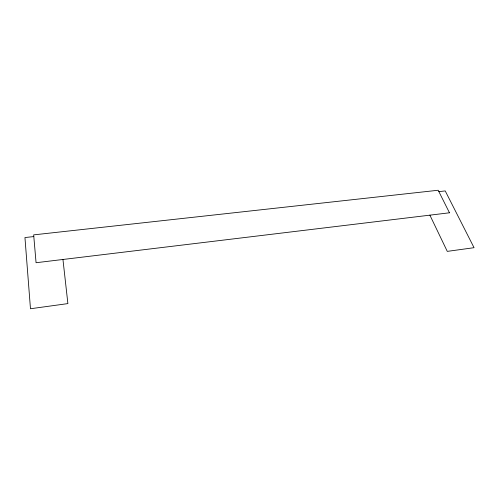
<?xml version="1.0" encoding="UTF-8"?>
<svg xmlns="http://www.w3.org/2000/svg" width="499" height="499" viewBox="0 0 499 499"><rect width="100%" height="100%" fill="white"/><g stroke="black" fill="none" stroke-linecap="round" stroke-linejoin="round"><path stroke-width="0.75" d="M33.813 236.57L24.95 237.555L30.47 308.75L67.889 303.598L62.949 259.48M438.877 191.628L445.227 190.924L474.05 247.691L447.279 251.377L429.882 215.156M449.474 212.792L36.065 262.724L33.664 234.873L438.184 190.25L449.474 212.792"/></g></svg>
